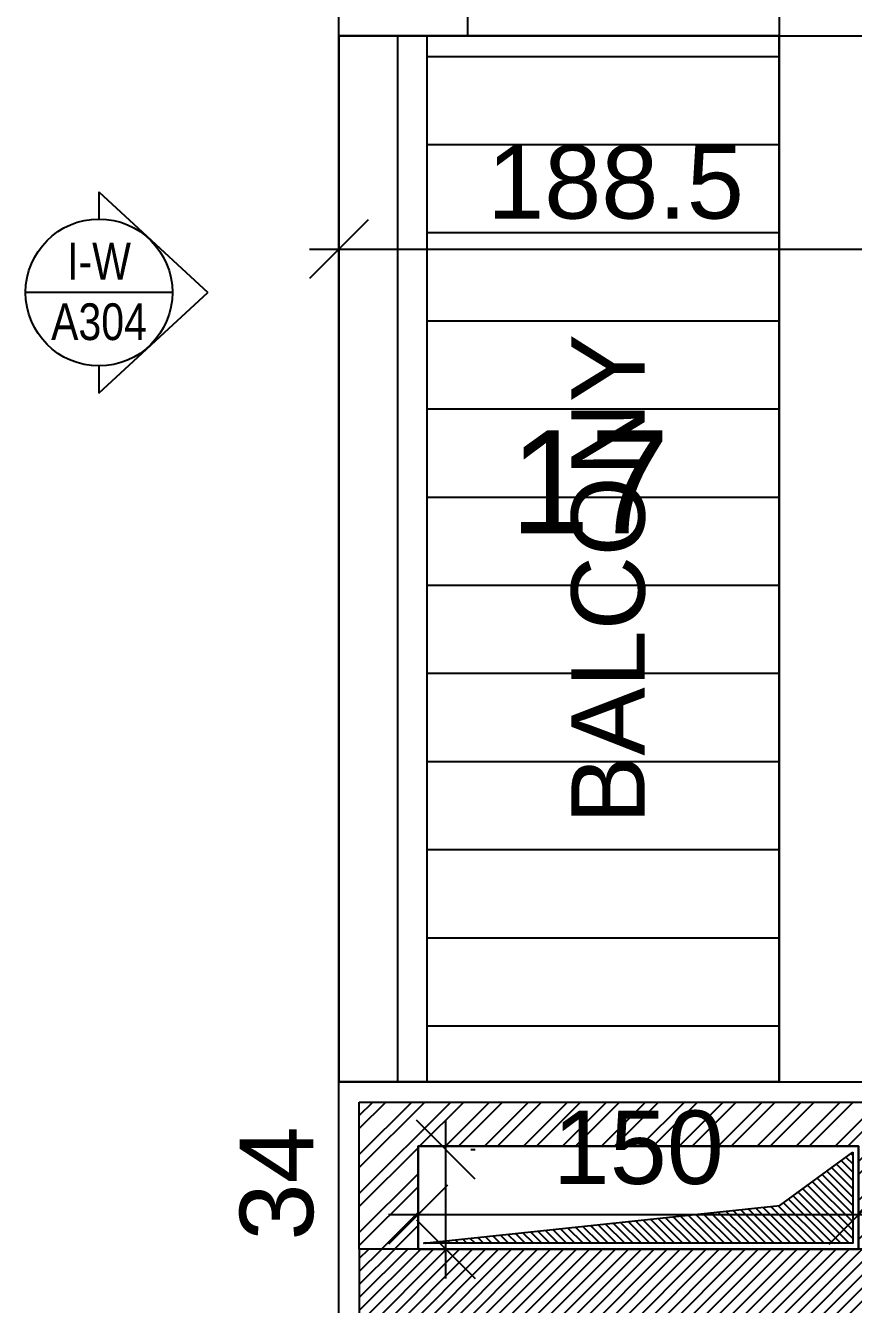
# Model space of a CAD drawing. Extents: x -1.7 to 46.3, y -159.8 to -77.2.
# Drawn here: x 25.572 to 28.391, y -115.984 to -111.631 of the extents above; entities that cross this region are included whole.
import ezdxf
from ezdxf.enums import TextEntityAlignment as Align

# ---------------------------------------------------------------- set-up
doc = ezdxf.new("R2010")
doc.units = 0
doc.header["$MEASUREMENT"] = 0
doc.header["$PDMODE"] = 35
doc.header["$PDSIZE"] = 0.3
doc.layers.get('0').update_dxf_attribs({"linetype": 'CONTINUOUS'})
doc.layers.get('DEFPOINTS').update_dxf_attribs({"linetype": 'CONTINUOUS'})
for name, color, linetype in [('A-ANNO-ELTAG', 7, 'CONTINUOUS'), ('A-AREAS', 6, 'CONTINUOUS'), ('A-AREAS-TXT', 6, 'CONTINUOUS'), ('A-BALUST', 1, 'CONTINUOUS'), ('a-dim', 3, 'CONTINUOUS'), ('A-HATCH-CONC', 8, 'CONTINUOUS'), ('A-HATCH-WALL', 8, 'CONTINUOUS'), ('A-NOMENCLATURE', 3, 'CONTINUOUS'), ('A-PROJECTION', 9, 'CONTINUOUS'), ('a-revetement', 1, 'CONTINUOUS'), ('a-shaft', 251, 'CONTINUOUS'), ('A-TILES', 137, 'CONTINUOUS'), ('A-WALL', 4, 'CONTINUOUS'), ('S-2ND-3RD-4-5-6TH$0$A-SHAFT 2-3-4-5-6', 8, 'CONTINUOUS'), ('S-2ND-3RD-4-5-6TH$0$A-STR 2-3-4-5-6', 2, 'CONTINUOUS')]:
    doc.layers.add(name, color=color, linetype=linetype)
doc.styles.add('A100-STEXT', font='ARIAL.TTF', dxfattribs={"height": 0.25})
doc.styles.add('BLOCK', font='ARIAL.TTF', dxfattribs={"width": 0.8, "height": 0.25})
doc.dimstyles.new('A100-DIM', dxfattribs={"dimtxt": 0.25, "dimasz": 0.2, "dimexe": 0.1, "dimexo": 0.3, "dimgap": 0.1, "dimtad": 1, "dimlfac": 100, "dimrnd": 0.5, "dimdsep": 46, "dimtxsty": 'A100-STEXT', "dimblk1": 'OBLIQUE', "dimblk2": 'OBLIQUE', "dimsah": 1, "dimcen": -0.05, "dimdle": 0.1, "dimclrd": 15, "dimclre": 15, "dimclrt": 256, "dimadec": 0, "dimazin": 0, "dimtfac": 0.28, "dimtix": 1, "dimtmove": 2, "dimatfit": 3, "dimldrblk": 'OBLIQUE', "dimfxl": 0, "dimtolj": 1, "dimarcsym": 0})

# ---------------------------------------------------------------- blocks, each defined once
blk = doc.blocks.new('_OBLIQUE')
at = {"color": 0, "linetype": 'ByBlock'}
blk.add_line((-0.5, -0.5), (0.5, 0.5), dxfattribs=at)
blk = doc.blocks.new('*D105')
at = {"layer": 'a-dim', "color": 15, "lineweight": -2}
for p, q in [((27.0035, -115.8957), (27.0035, -115.3569)), ((27.0886, -115.4569), (27.1035, -115.4569)), ((27.0886, -115.7957), (27.1035, -115.7957))]:
    blk.add_line(p, q, dxfattribs=at)
at = {"layer": 'DEFPOINTS', "color": 0}
for p in [(26.7886, -115.4569), (27.0035, -115.4569), (26.7886, -115.7957)]:
    blk.add_point(p, dxfattribs=at)
at = {"layer": 'a-dim', "color": 15, "lineweight": -2, "xscale": 0.2, "yscale": 0.2, "zscale": 0.2}
for p, rotation in [((27.0035, -115.4569), 90), ((27.0035, -115.7957), 270)]:
    blk.add_blockref('_OBLIQUE', p, dxfattribs=dict(at, rotation=rotation))
at = {"layer": 'a-dim', "insert": (26.4282, -115.5722), "char_height": 0.25, "attachment_point": 5, "rotation": 90, "style": 'A100-STEXT'}
blk.add_mtext('\\A1;34', dxfattribs=at)
blk = doc.blocks.new('*D106')
at = {"layer": 'a-dim', "color": 15, "lineweight": -2}
for p, q in [((26.9084, -115.4957), (26.9084, -115.5783)), ((28.4084, -115.4957), (28.4084, -115.5783)), ((26.8084, -115.6783), (28.5084, -115.6783))]:
    blk.add_line(p, q, dxfattribs=at)
at = {"layer": 'DEFPOINTS', "color": 0}
for p in [(28.4084, -115.6783), (26.9084, -115.7957), (28.4084, -115.7957)]:
    blk.add_point(p, dxfattribs=at)
at = {"layer": 'a-dim', "color": 15, "lineweight": -2, "xscale": 0.2, "yscale": 0.2, "zscale": 0.2, "rotation": 180}
blk.add_blockref('_OBLIQUE', (26.9084, -115.6783), dxfattribs=at)
at = {"layer": 'a-dim', "color": 15, "lineweight": -2, "xscale": 0.2, "yscale": 0.2, "zscale": 0.2}
blk.add_blockref('_OBLIQUE', (28.4084, -115.6783), dxfattribs=at)
at = {"layer": 'a-dim', "insert": (27.6584, -115.4506), "char_height": 0.25, "attachment_point": 5, "style": 'A100-STEXT'}
blk.add_mtext('\\A1;150', dxfattribs=at)
blk = doc.blocks.new('*D200')
at = {"layer": 'a-dim', "color": 15, "lineweight": -2}
for p, q in [((26.6384, -111.9657), (26.6384, -112.4921)), ((28.5234, -111.9657), (28.5234, -112.4921)), ((26.5384, -112.3921), (28.6234, -112.3921))]:
    blk.add_line(p, q, dxfattribs=at)
at = {"layer": 'DEFPOINTS', "color": 0}
for p in [(26.6384, -111.6657), (28.5234, -111.6657), (28.5234, -112.3921)]:
    blk.add_point(p, dxfattribs=at)
at = {"layer": 'a-dim', "color": 15, "lineweight": -2, "xscale": 0.2, "yscale": 0.2, "zscale": 0.2, "rotation": 180}
blk.add_blockref('_OBLIQUE', (26.6384, -112.3921), dxfattribs=at)
at = {"layer": 'a-dim', "color": 15, "lineweight": -2, "xscale": 0.2, "yscale": 0.2, "zscale": 0.2}
blk.add_blockref('_OBLIQUE', (28.5234, -112.3921), dxfattribs=at)
at = {"layer": 'a-dim', "insert": (27.5809, -112.1645), "char_height": 0.25, "attachment_point": 5, "style": 'A100-STEXT'}
blk.add_mtext('\\A1;188.5', dxfattribs=at)
blk = doc.blocks.new('ELTAG_R')
for p, q in [((0, 0.006851), (0.007417, 0)), ((0, 0.006851), (0, 0.005)), ((0.005, 0), (-0.005, 0)), ((0, -0.006851), (0.007417, 0)), ((0, -0.005), (0, -0.006851))]:
    blk.add_line(p, q)
blk.add_circle((0, 0), 0.005)
at = {"color": 7, "style": 'BLOCK', "width": 0.8}
for tag, p in [('ELV.NO.', (0, 0.00213)), ('DWG', (0, -0.00199))]:
    blk.add_attdef(tag, text='', height=0.0025, rotation=0, dxfattribs=at).set_placement(p, align=Align.MIDDLE)

msp = doc.modelspace()

# ---------------------------------------------------------------- hatches: boundary and pattern name
at = {"layer": 'A-HATCH-CONC'}
h = msp.add_hatch(dxfattribs=at)
h.set_pattern_fill('ANSI31', color=256, scale=0.25, style=0)
h.set_pattern_definition([(45, (8e-11, -138.735676), (-0.022097087, 0.022097087), [])])
h.paths.add_polyline_path([(41.83837, -115.79568), (26.70837, -115.79568), (26.70837, -116.12568), (28.46837, -116.12568), (28.46837, -116.19568), (41.83837, -116.19568)])
at = {"layer": 'A-HATCH-WALL'}
h = msp.add_hatch(dxfattribs=at)
h.set_pattern_fill('ANSI32', color=256, scale=0.25, style=0)
h.set_pattern_definition([(45, (-4e-09, -138.73489), (-0.06629126, 0.06629126), []), (45, (0.04419, -138.73489), (-0.06629126, 0.06629126), [])])
h.paths.add_polyline_path([(28.50837, -115.29489), (26.70837, -115.29489), (26.70837, -115.79489), (26.90837, -115.79489), (26.90837, -115.44489), (28.40837, -115.44489), (28.40837, -115.79489), (29.70817, -115.79489), (29.70817, -115.69489), (28.50837, -115.69489)])
at = {"layer": 'a-shaft'}
h = msp.add_hatch(dxfattribs=at)
h.set_pattern_fill('_USER,_O', color=256, scale=0.02, angle=315, pattern_type=0)
h.set_pattern_definition([(315, (8e-11, -138.735676), (0.014142136, 0.014142136), [])])
h.paths.add_polyline_path([(28.38837, -115.46568), (28.38837, -115.77568), (26.92837, -115.77568), (28.14, -115.64742)])
at = {"layer": 'A-TILES'}
h = msp.add_hatch(dxfattribs=at)
h.set_pattern_fill('_USER', color=256, scale=0.3, style=0, pattern_type=0)
h.set_pattern_definition([(0, (30.60837, -130.63568), (0, 0.3), [])])
h.paths.add_polyline_path([(26.93837, -115.22568), (28.13837, -115.22568), (28.13837, -111.66568), (26.93837, -111.66568)])

# ---------------------------------------------------------------- linework, layer by layer
at = {"layer": 'A-AREAS'}
msp.add_lwpolyline([(26.63837, -116.19568), (26.63837, -115.22568), (28.13837, -115.22568), (28.13837, -111.66568), (26.63837, -111.66568), (26.63837, -106.92568)], dxfattribs=at)
for points in [[(26.63837, -111.66568), (28.13837, -111.66568), (28.13837, -115.22568), (26.63837, -115.22568)], [(26.90837, -115.44568), (28.40837, -115.44568), (28.40837, -115.79568), (26.90837, -115.79568)]]:
    msp.add_lwpolyline(points, close=True, dxfattribs=at)
at = {"layer": 'A-BALUST'}
for p, q in [((26.83837, -111.66568), (26.83837, -115.22568)), ((26.93837, -111.66568), (26.93837, -115.22568))]:
    msp.add_line(p, q, dxfattribs=at)
at = {"layer": 'A-PROJECTION'}
for p, q in [((26.63837, -111.66568), (26.63837, -115.22568)), ((28.13837, -111.66568), (28.13837, -115.22568))]:
    msp.add_line(p, q, dxfattribs=at)
msp.add_lwpolyline([(28.13837, -111.66568), (27.07837, -111.66568)], dxfattribs=at)
at = {"layer": 'a-revetement'}
for p, q in [((26.63837, -111.66568), (26.63837, -110.09568)), ((27.07837, -111.66568), (27.07837, -111.06568)), ((28.13837, -111.06568), (28.13837, -111.66568)), ((26.63837, -111.66568), (27.07837, -111.66568)), ((28.13837, -111.66568), (28.50837, -111.66568)), ((26.63837, -116.19568), (26.63837, -115.22568))]:
    msp.add_line(p, q, dxfattribs=at)
msp.add_lwpolyline([(26.63837, -115.22568), (28.50837, -115.22568), (28.50837, -115.29568)], dxfattribs=at)
at = {"layer": 'a-shaft'}
msp.add_lwpolyline([(28.38837, -115.46568), (28.38837, -115.77568), (26.92837, -115.77568), (28.14, -115.64742), (28.38837, -115.46568)], dxfattribs=at)
at = {"layer": 'A-WALL'}
for p, q in [((26.70837, -115.79568), (26.70837, -115.29568)), ((26.70837, -115.29568), (28.50837, -115.29568)), ((26.90837, -115.44568), (28.40837, -115.44568)), ((26.90837, -115.79568), (26.90837, -115.44568))]:
    msp.add_line(p, q, dxfattribs=at)
at = {"layer": 'S-2ND-3RD-4-5-6TH$0$A-SHAFT 2-3-4-5-6'}
msp.add_lwpolyline([(26.90837, -115.79568), (28.40837, -115.79568), (28.40837, -115.44568), (26.90837, -115.44568)], close=True, dxfattribs=at)
at = {"layer": 'S-2ND-3RD-4-5-6TH$0$A-STR 2-3-4-5-6'}
msp.add_lwpolyline([(41.83837, -115.79568), (26.70837, -115.79568), (26.70837, -116.12568), (28.46837, -116.12568), (28.46837, -116.19568), (41.83837, -116.19568)], close=True, dxfattribs=at)

# ---------------------------------------------------------------- block references
at = {"layer": 'A-ANNO-ELTAG', "ltscale": 4, "xscale": 50, "yscale": 50, "zscale": 50}
msp.add_blockref('ELTAG_R', (25.82223, -112.53915), dxfattribs=at).add_auto_attribs({'ELV.NO.': 'I-W', 'DWG': 'A304'})

# ---------------------------------------------------------------- texts
at = {"layer": 'A-AREAS-TXT', "style": 'A100-STEXT'}
msp.add_text('17', height=0.35, dxfattribs=at).set_placement((27.49336, -113.35875), align=Align.CENTER)
at = {"layer": 'A-NOMENCLATURE', "style": 'A100-STEXT'}
msp.add_text('BALCONY', height=0.25, rotation=90, dxfattribs=at).set_placement((27.68023, -114.34897))

# ---------------------------------------------------------------- dimensions: what is measured, and where the dimension line sits
at = {"layer": 'a-dim'}
dim = msp.add_aligned_dim(p1=(26.63837, -111.66568), p2=(28.52337, -111.66568), distance=-0.72645, dimstyle='A100-DIM', dxfattribs=at)
dim.commit()
dim.dimension.update_dxf_attribs({"geometry": '*D200', "text_midpoint": (27.58087, -112.16449)})
dim = msp.add_linear_dim(base=(28.40837, -115.67829), p1=(26.90837, -115.79568), p2=(28.40837, -115.79568), dimstyle='A100-DIM', dxfattribs=at)
dim.commit()
dim.dimension.update_dxf_attribs({"geometry": '*D106', "text_midpoint": (27.65837, -115.45065)})
dim = msp.add_linear_dim(base=(27.00346, -115.45692), p1=(26.78861, -115.79568), p2=(26.78861, -115.45692), angle=90, dimstyle='A100-DIM', dxfattribs=at)
dim.commit()
dim.dimension.update_dxf_attribs({"geometry": '*D105', "text_midpoint": (26.42821, -115.57219), "dimtype": 160})

doc.saveas('drawing.dxf')
